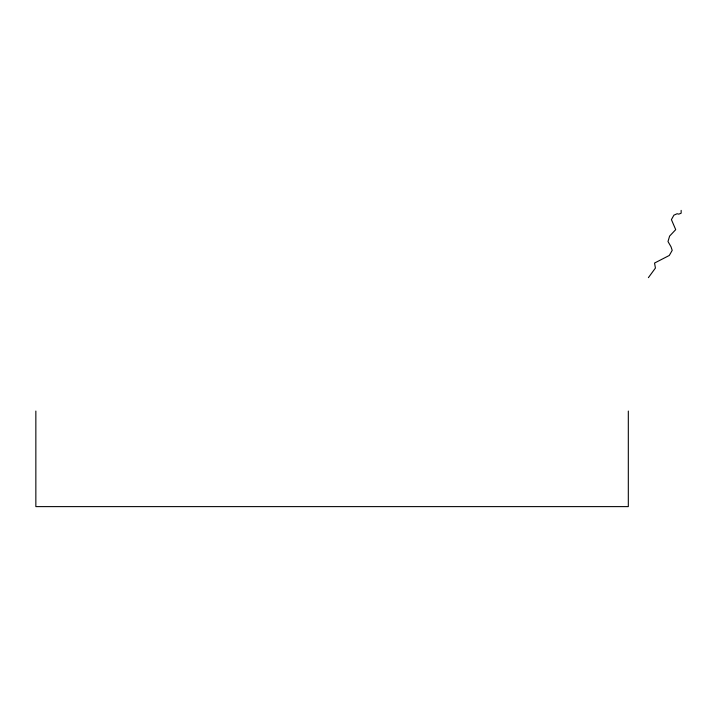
<?xml version="1.0" encoding="UTF-8"?>
<svg xmlns="http://www.w3.org/2000/svg" width="717" height="717" viewBox="0 0 717 717"><rect width="100%" height="100%" fill="white"/><g stroke="black" fill="none" stroke-linecap="round" stroke-linejoin="round"><path stroke-width="1.08" d="M648.383 277.658L655.419 268.059L654.549 263.049L669.293 255.467L672.205 250.35L671.031 246.8L668.002 241.53L669.606 236.099L675.71 229.637L671.417 219.626L673.908 215.154L677.09 213.747L678.784 214.132L681.15 213.218L681.15 210.386M628.316 411.056L628.316 506.614L35.85 506.614L35.85 411.056"/></g></svg>
